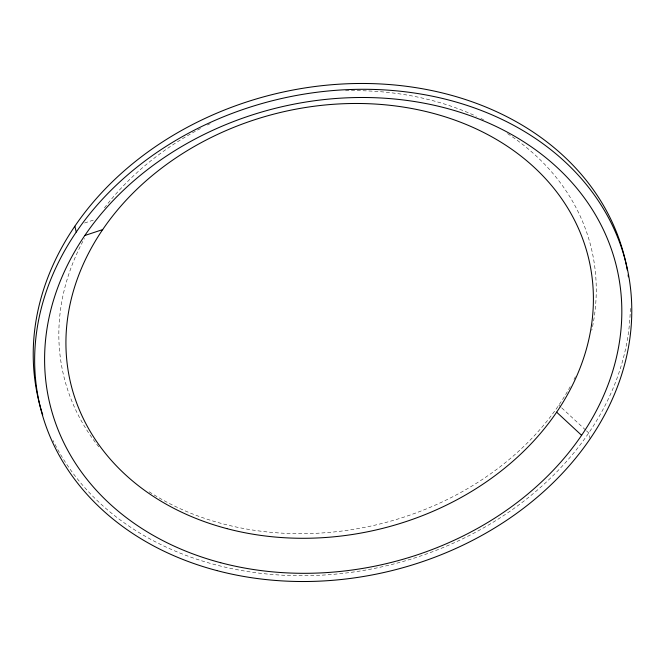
<?xml version="1.0" encoding="UTF-8"?>
<svg xmlns="http://www.w3.org/2000/svg" width="665" height="665" viewBox="0 0 665 665"><rect width="100%" height="100%" fill="white"/><g stroke="black" fill="none" stroke-linecap="round" stroke-linejoin="round"><path stroke-width="0.5" stroke-dasharray="3.33 2.49" d="M84.58 223.016L94.33 219.799M558.808 405.185L561.052 407.263M561.8 407.961L585.757 430.172M586.505 430.862L588.749 432.948L590.163 438.759M507.561 133.599A271.42 218.187 -13.7 0 1 591.784 330.256M575.383 376.747A271.42 218.187 -13.7 0 1 574.02 379.474M570.196 386.689A271.42 218.187 -13.7 0 1 148.378 491.294M98.811 446.822A271.42 218.187 -13.7 0 1 84.397 238.544M104.43 207.879A271.42 218.187 -13.7 0 1 201.877 127.805M207.397 125.02A271.42 218.187 -13.7 0 1 210.173 123.665M345.559 90.789A271.42 218.187 -13.7 0 1 476.389 116.317M480.895 118.461A271.42 218.187 -13.7 0 1 483.571 119.783M630.329 308.41A301.578 242.426 -13.7 0 1 384.071 566.339A301.578 242.426 -13.7 0 1 53.084 440.554"/><path stroke-width="1" d="M84.812 235.501L102.693 229.591M556.647 412.175L581.601 435.309M74.837 226.241L76.251 232.052M42.735 414.927A301.578 242.426 -13.7 0 1 272.966 94.413A301.578 242.426 -13.7 0 1 627.294 270.023M628.101 274.878A301.578 242.426 -13.7 0 1 628.383 276.831M226.881 528.617A266.391 214.138 -13.7 0 0 591.401 272.55A266.391 214.138 -13.7 0 0 170.722 161.479A266.391 214.138 -13.7 0 0 226.881 528.617M220.722 562.731A291.528 234.346 -13.7 0 0 619.639 282.517A291.528 234.346 -13.7 0 0 159.268 160.963A291.528 234.346 -13.7 0 0 220.722 562.731M216.84 570.57A301.578 242.426 -13.7 0 0 629.514 280.688A301.578 242.426 -13.7 0 0 153.266 154.953A301.578 242.426 -13.7 0 0 216.84 570.57"/></g></svg>
